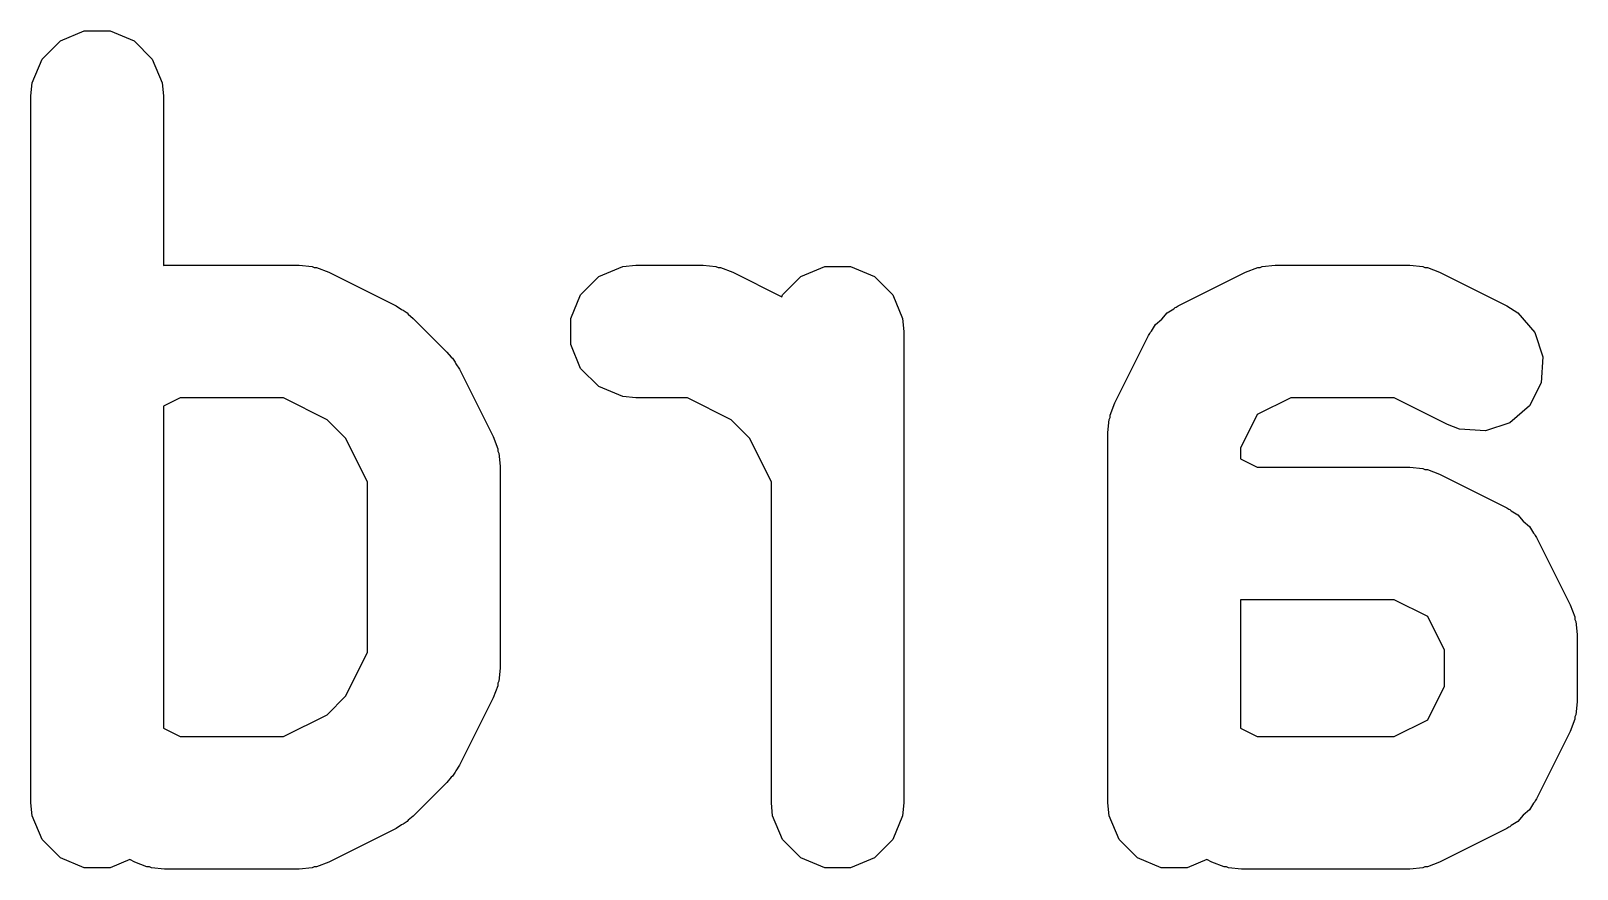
# Model space of a CAD drawing. Extents: x 1.99 to 4.39, y -4.22 to -2.13.
# Drawn here: x 3.7212 to 3.7901, y -2.6273 to -2.59 of the extents above; entities that cross this region are included whole.
import ezdxf

# ---------------------------------------------------------------- set-up
doc = ezdxf.new("R2010")
doc.units = 0
doc.header["$MEASUREMENT"] = 0
doc.layers.add('BLACK', color=7, linetype='CONTINUOUS')

msp = doc.modelspace()

# ---------------------------------------------------------------- linework, layer by layer
at = {"layer": 'BLACK', "linetype": 'CONTINUOUS'}
for p, q in [((3.721668, -2.591209), (3.722483, -2.590395)), ((3.722483, -2.590395), (3.723547, -2.589954)), ((3.723547, -2.589954), (3.7247, -2.589954)), ((3.7247, -2.589954), (3.725764, -2.590395)), ((3.725764, -2.590395), (3.726579, -2.591209)), ((3.721228, -2.592274), (3.721668, -2.591209)), ((3.726579, -2.591209), (3.72702, -2.592274)), ((3.721171, -2.59285), (3.721228, -2.592274)), ((3.72702, -2.592274), (3.727076, -2.59285)), ((3.721171, -2.624346), (3.721171, -2.59285)), ((3.727076, -2.59285), (3.727076, -2.6004)), ((3.727076, -2.6004), (3.727123, -2.600396)), ((3.727123, -2.600396), (3.733122, -2.600396)), ((3.733122, -2.600396), (3.733699, -2.600452)), ((3.733699, -2.600452), (3.733796, -2.600493)), ((3.733796, -2.600493), (3.733902, -2.600501)), ((3.733902, -2.600501), (3.734443, -2.600707)), ((3.734443, -2.600707), (3.737443, -2.602207)), ((3.74648, -2.600893), (3.747544, -2.600452)), ((3.747544, -2.600452), (3.748121, -2.600396)), ((3.748121, -2.600396), (3.75112, -2.600396)), ((3.75112, -2.600396), (3.751696, -2.600452)), ((3.751696, -2.600452), (3.751794, -2.600493)), ((3.751794, -2.600493), (3.7519, -2.600501)), ((3.7519, -2.600501), (3.752441, -2.600707)), ((3.752441, -2.600707), (3.754626, -2.6018)), ((3.755479, -2.600893), (3.756543, -2.600452)), ((3.756543, -2.600452), (3.757695, -2.600452)), ((3.757695, -2.600452), (3.75876, -2.600893)), ((3.772297, -2.602207), (3.775296, -2.600707)), ((3.775296, -2.600707), (3.775837, -2.600501)), ((3.775837, -2.600501), (3.775943, -2.600493)), ((3.775943, -2.600493), (3.776041, -2.600452)), ((3.776041, -2.600452), (3.776617, -2.600396)), ((3.776617, -2.600396), (3.782616, -2.600396)), ((3.782616, -2.600396), (3.783192, -2.600452)), ((3.783192, -2.600452), (3.78329, -2.600493)), ((3.78329, -2.600493), (3.783396, -2.600501)), ((3.783396, -2.600501), (3.783937, -2.600707)), ((3.783937, -2.600707), (3.786936, -2.602207)), ((3.745665, -2.601708), (3.74648, -2.600893)), ((3.754664, -2.601708), (3.755479, -2.600893)), ((3.75876, -2.600893), (3.759575, -2.601708)), ((3.737443, -2.602207), (3.73769, -2.602363)), ((3.745225, -2.602772), (3.745665, -2.601708)), ((3.754626, -2.6018), (3.754664, -2.601708)), ((3.759575, -2.601708), (3.760015, -2.602772)), ((3.772201, -2.602268), (3.772297, -2.602207)), ((3.786936, -2.602207), (3.787426, -2.602516)), ((3.73769, -2.602363), (3.737763, -2.602393)), ((3.737763, -2.602393), (3.737844, -2.60246)), ((3.737844, -2.60246), (3.737932, -2.602516)), ((3.737932, -2.602516), (3.737983, -2.602575)), ((3.737983, -2.602575), (3.73821, -2.60276)), ((3.73821, -2.60276), (3.73971, -2.60426)), ((3.745225, -2.603925), (3.745225, -2.602772)), ((3.760015, -2.602772), (3.760072, -2.603348)), ((3.771285, -2.603038), (3.771564, -2.602795)), ((3.771564, -2.602795), (3.771807, -2.602516)), ((3.771807, -2.602516), (3.772098, -2.602332)), ((3.772098, -2.602332), (3.772155, -2.602283)), ((3.772155, -2.602283), (3.772201, -2.602268)), ((3.787426, -2.602516), (3.788181, -2.603386)), ((3.760072, -2.603348), (3.760072, -2.624346)), ((3.769477, -2.606527), (3.770976, -2.603528)), ((3.770976, -2.603528), (3.771037, -2.603431)), ((3.771037, -2.603431), (3.771052, -2.603386)), ((3.771052, -2.603386), (3.771101, -2.603329)), ((3.771101, -2.603329), (3.771285, -2.603038)), ((3.788181, -2.603386), (3.788545, -2.604479)), ((3.73971, -2.60426), (3.739896, -2.604487)), ((3.745665, -2.604989), (3.745225, -2.603925)), ((3.739896, -2.604487), (3.739954, -2.604538)), ((3.739954, -2.604538), (3.74001, -2.604626)), ((3.74001, -2.604626), (3.740077, -2.604708)), ((3.740077, -2.604708), (3.740107, -2.60478)), ((3.740107, -2.60478), (3.740263, -2.605028)), ((3.74648, -2.605804), (3.745665, -2.604989)), ((3.788545, -2.604479), (3.788464, -2.605628)), ((3.740263, -2.605028), (3.741763, -2.608027)), ((3.788464, -2.605628), (3.787949, -2.606659)), ((3.72782, -2.606301), (3.727076, -2.606673)), ((3.732425, -2.606301), (3.72782, -2.606301)), ((3.734373, -2.607275), (3.732425, -2.606301)), ((3.747544, -2.606244), (3.74648, -2.605804)), ((3.748121, -2.606301), (3.747544, -2.606244)), ((3.750423, -2.606301), (3.748121, -2.606301)), ((3.752371, -2.607275), (3.750423, -2.606301)), ((3.777314, -2.606301), (3.775818, -2.607049)), ((3.781919, -2.606301), (3.777314, -2.606301)), ((3.784295, -2.607489), (3.781919, -2.606301)), ((3.727076, -2.606673), (3.727076, -2.621021)), ((3.769262, -2.607174), (3.76927, -2.607068)), ((3.76927, -2.607068), (3.769477, -2.606527)), ((3.775818, -2.607049), (3.77507, -2.608545)), ((3.787949, -2.606659), (3.787078, -2.607414)), ((3.735195, -2.608097), (3.734373, -2.607275)), ((3.753193, -2.608097), (3.752371, -2.607275)), ((3.769165, -2.607848), (3.769222, -2.607272)), ((3.769222, -2.607272), (3.769262, -2.607174)), ((3.784836, -2.607696), (3.784295, -2.607489)), ((3.785985, -2.607778), (3.784836, -2.607696)), ((3.787078, -2.607414), (3.785985, -2.607778)), ((3.736169, -2.610045), (3.735195, -2.608097)), ((3.741763, -2.608027), (3.74197, -2.608568)), ((3.754167, -2.610045), (3.753193, -2.608097)), ((3.769165, -2.624346), (3.769165, -2.607848)), ((3.74197, -2.608568), (3.741977, -2.608674)), ((3.741977, -2.608674), (3.742018, -2.608772)), ((3.742018, -2.608772), (3.742074, -2.609348)), ((3.77507, -2.608545), (3.77507, -2.609023)), ((3.77507, -2.609023), (3.775814, -2.609395)), ((3.742074, -2.609348), (3.742074, -2.618347)), ((3.775814, -2.609395), (3.782616, -2.609395)), ((3.782616, -2.609395), (3.783192, -2.609451)), ((3.783192, -2.609451), (3.78329, -2.609492)), ((3.78329, -2.609492), (3.783396, -2.609499)), ((3.783396, -2.609499), (3.783937, -2.609706)), ((3.783937, -2.609706), (3.786936, -2.611206)), ((3.736169, -2.61765), (3.736169, -2.610045)), ((3.754167, -2.624346), (3.754167, -2.610045)), ((3.786936, -2.611206), (3.787033, -2.611267)), ((3.787033, -2.611267), (3.787078, -2.611282)), ((3.787078, -2.611282), (3.787135, -2.611331)), ((3.787135, -2.611331), (3.787426, -2.611514)), ((3.787426, -2.611514), (3.787669, -2.611794)), ((3.787669, -2.611794), (3.787949, -2.612037)), ((3.787949, -2.612037), (3.788132, -2.612328)), ((3.788132, -2.612328), (3.788181, -2.612385)), ((3.788181, -2.612385), (3.788196, -2.61243)), ((3.788196, -2.61243), (3.788257, -2.612527)), ((3.788257, -2.612527), (3.789757, -2.615526)), ((3.775117, -2.6153), (3.77507, -2.615295)), ((3.77507, -2.615295), (3.77507, -2.621021)), ((3.781919, -2.6153), (3.775117, -2.6153)), ((3.783415, -2.616048), (3.781919, -2.6153)), ((3.789757, -2.615526), (3.789964, -2.616067)), ((3.784163, -2.617544), (3.783415, -2.616048)), ((3.789964, -2.616067), (3.789971, -2.616173)), ((3.789971, -2.616173), (3.790012, -2.616271)), ((3.790012, -2.616271), (3.790068, -2.616847)), ((3.790068, -2.616847), (3.790068, -2.619846)), ((3.735195, -2.619597), (3.736169, -2.61765)), ((3.784163, -2.619149), (3.784163, -2.617544)), ((3.742074, -2.618347), (3.742018, -2.618923)), ((3.74197, -2.619127), (3.741763, -2.619667)), ((3.741977, -2.619021), (3.74197, -2.619127)), ((3.742018, -2.618923), (3.741977, -2.619021)), ((3.783415, -2.620645), (3.784163, -2.619149)), ((3.734373, -2.620419), (3.735195, -2.619597)), ((3.741763, -2.619667), (3.740263, -2.622667)), ((3.790068, -2.619846), (3.790012, -2.620422)), ((3.732425, -2.621393), (3.734373, -2.620419)), ((3.781919, -2.621393), (3.783415, -2.620645)), ((3.789964, -2.620626), (3.789757, -2.621167)), ((3.789971, -2.62052), (3.789964, -2.620626)), ((3.790012, -2.620422), (3.789971, -2.62052)), ((3.727076, -2.621021), (3.72782, -2.621393)), ((3.72782, -2.621393), (3.732425, -2.621393)), ((3.77507, -2.621021), (3.775814, -2.621393)), ((3.775814, -2.621393), (3.781919, -2.621393)), ((3.789757, -2.621167), (3.788257, -2.624167)), ((3.740107, -2.622915), (3.740077, -2.622987)), ((3.740263, -2.622667), (3.740107, -2.622915)), ((3.73971, -2.623434), (3.73821, -2.624934)), ((3.739896, -2.623208), (3.73971, -2.623434)), ((3.739954, -2.623157), (3.739896, -2.623208)), ((3.74001, -2.623068), (3.739954, -2.623157)), ((3.740077, -2.622987), (3.74001, -2.623068)), ((3.788181, -2.624308), (3.788132, -2.624365)), ((3.788196, -2.624263), (3.788181, -2.624308)), ((3.788257, -2.624167), (3.788196, -2.624263)), ((3.721228, -2.624922), (3.721171, -2.624346)), ((3.721668, -2.625986), (3.721228, -2.624922)), ((3.73821, -2.624934), (3.737984, -2.62512)), ((3.754223, -2.624922), (3.754167, -2.624346)), ((3.754664, -2.625986), (3.754223, -2.624922)), ((3.760015, -2.624922), (3.759575, -2.625986)), ((3.760072, -2.624346), (3.760015, -2.624922)), ((3.769222, -2.624922), (3.769165, -2.624346)), ((3.769662, -2.625986), (3.769222, -2.624922)), ((3.787669, -2.624899), (3.787426, -2.625179)), ((3.787949, -2.624656), (3.787669, -2.624899)), ((3.788132, -2.624365), (3.787949, -2.624656)), ((3.737443, -2.625487), (3.734443, -2.626987)), ((3.737691, -2.625331), (3.737443, -2.625487)), ((3.737763, -2.625301), (3.737691, -2.625331)), ((3.737843, -2.625235), (3.737763, -2.625301)), ((3.737932, -2.625179), (3.737843, -2.625235)), ((3.737984, -2.62512), (3.737932, -2.625179)), ((3.786936, -2.625487), (3.783937, -2.626987)), ((3.787033, -2.625426), (3.786936, -2.625487)), ((3.787078, -2.625411), (3.787033, -2.625426)), ((3.787135, -2.625362), (3.787078, -2.625411)), ((3.787426, -2.625179), (3.787135, -2.625362)), ((3.722483, -2.626801), (3.721668, -2.625986)), ((3.755479, -2.626801), (3.754664, -2.625986)), ((3.759575, -2.625986), (3.75876, -2.626801)), ((3.770477, -2.626801), (3.769662, -2.625986)), ((3.723547, -2.627242), (3.722483, -2.626801)), ((3.725582, -2.626876), (3.7247, -2.627242)), ((3.725803, -2.626987), (3.725582, -2.626876)), ((3.726343, -2.627194), (3.725803, -2.626987)), ((3.734443, -2.626987), (3.733902, -2.627194)), ((3.756543, -2.627242), (3.755479, -2.626801)), ((3.75876, -2.626801), (3.757695, -2.627242)), ((3.771541, -2.627242), (3.770477, -2.626801)), ((3.773576, -2.626876), (3.772694, -2.627242)), ((3.773797, -2.626987), (3.773576, -2.626876)), ((3.774337, -2.627194), (3.773797, -2.626987)), ((3.783937, -2.626987), (3.783396, -2.627194)), ((3.7247, -2.627242), (3.723547, -2.627242)), ((3.726449, -2.627201), (3.726343, -2.627194)), ((3.726547, -2.627242), (3.726449, -2.627201)), ((3.727123, -2.627299), (3.726547, -2.627242)), ((3.733122, -2.627299), (3.727123, -2.627299)), ((3.733699, -2.627242), (3.733122, -2.627299)), ((3.733796, -2.627201), (3.733699, -2.627242)), ((3.733902, -2.627194), (3.733796, -2.627201)), ((3.757695, -2.627242), (3.756543, -2.627242)), ((3.772694, -2.627242), (3.771541, -2.627242)), ((3.774443, -2.627201), (3.774337, -2.627194)), ((3.774541, -2.627242), (3.774443, -2.627201)), ((3.775117, -2.627299), (3.774541, -2.627242)), ((3.782616, -2.627299), (3.775117, -2.627299)), ((3.783192, -2.627242), (3.782616, -2.627299)), ((3.78329, -2.627201), (3.783192, -2.627242)), ((3.783396, -2.627194), (3.78329, -2.627201))]:
    msp.add_line(p, q, dxfattribs=at)

doc.saveas('drawing.dxf')
